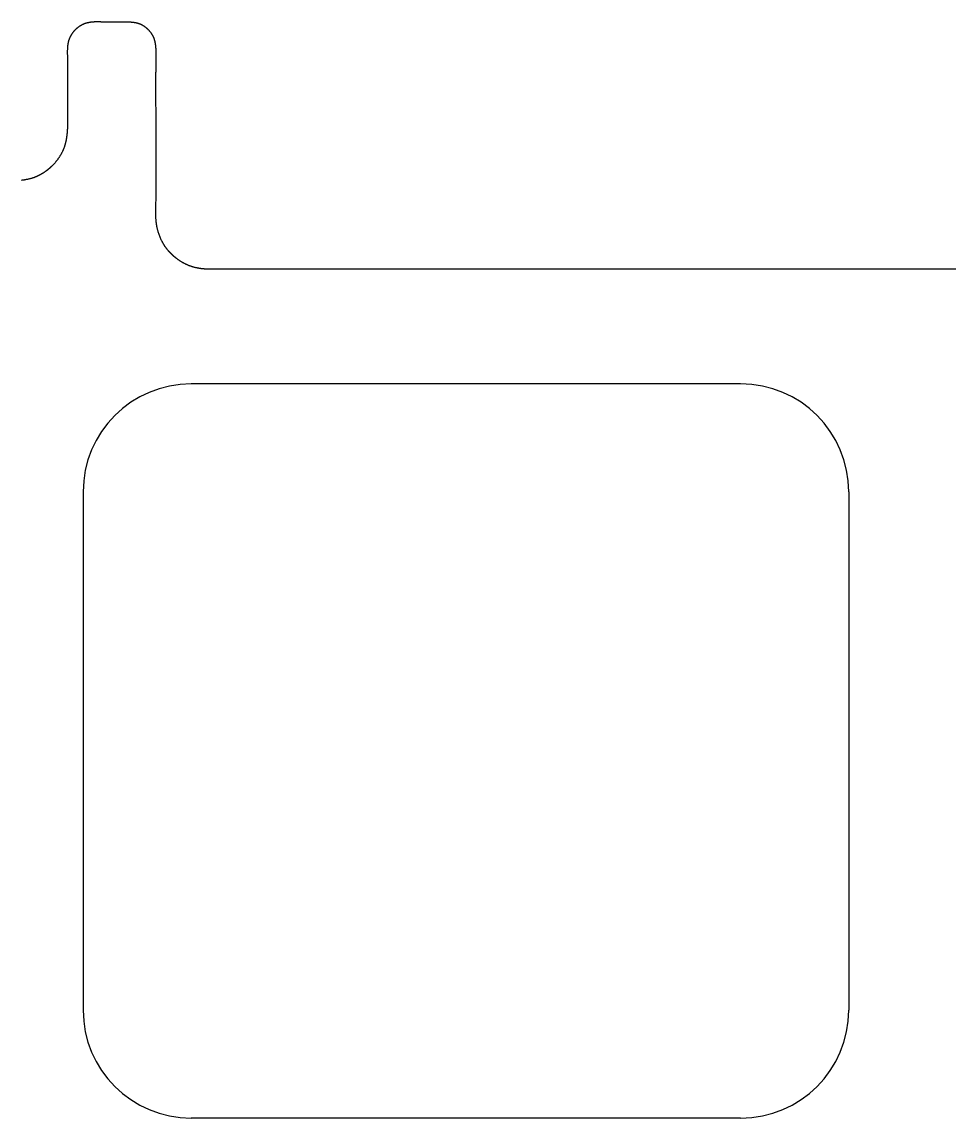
# Model space of a CAD drawing. Header units: millimetres. Extents: x -9 to 276, y -90 to 14.
# Drawn here: x 10.53 to 28.33, y -7.05 to 14 of the extents above; entities that cross this region are included whole.
import ezdxf

# ---------------------------------------------------------------- set-up
doc = ezdxf.new("R2010")
doc.units = ezdxf.units.MM
doc.layers.add('BLACK', color=7, linetype='CONTINUOUS')

msp = doc.modelspace()

# ---------------------------------------------------------------- linework, layer by layer
at = {"layer": 'BLACK', "linetype": 'Continuous'}
for p, q in [((11.607962, 13.896806), (11.602749, 13.892907)), ((11.613214, 13.900634), (11.607962, 13.896806)), ((11.618503, 13.904391), (11.613214, 13.900634)), ((11.623828, 13.908075), (11.618503, 13.904391)), ((11.629187, 13.911685), (11.623828, 13.908075)), ((11.634577, 13.915221), (11.629187, 13.911685)), ((11.639997, 13.91868), (11.634577, 13.915221)), ((11.645445, 13.922063), (11.639997, 13.91868)), ((11.65092, 13.925369), (11.645445, 13.922063)), ((11.656418, 13.928596), (11.65092, 13.925369)), ((11.661939, 13.931744), (11.656418, 13.928596)), ((11.667481, 13.934811), (11.661939, 13.931744)), ((11.673042, 13.937799), (11.667481, 13.934811)), ((11.67862, 13.940705), (11.673042, 13.937799)), ((11.684214, 13.943529), (11.67862, 13.940705)), ((11.689821, 13.946271), (11.684214, 13.943529)), ((11.695441, 13.948931), (11.689821, 13.946271)), ((11.701071, 13.951507), (11.695441, 13.948931)), ((11.706709, 13.954), (11.701071, 13.951507)), ((11.712356, 13.956409), (11.706709, 13.954)), ((11.718008, 13.958734), (11.712356, 13.956409)), ((11.723664, 13.960975), (11.718008, 13.958734)), ((11.729323, 13.963131), (11.723664, 13.960975)), ((11.734983, 13.965203), (11.729323, 13.963131)), ((11.740109, 13.967006), (11.734983, 13.965203)), ((11.745251, 13.968747), (11.740109, 13.967006)), ((11.750408, 13.970426), (11.745251, 13.968747)), ((11.75558, 13.972045), (11.750408, 13.970426)), ((11.760767, 13.973603), (11.75558, 13.972045)), ((11.765968, 13.975104), (11.760767, 13.973603)), ((11.771183, 13.976546), (11.765968, 13.975104)), ((11.776412, 13.977932), (11.771183, 13.976546)), ((11.781655, 13.979262), (11.776412, 13.977932)), ((11.786912, 13.980538), (11.781655, 13.979262)), ((11.792182, 13.98176), (11.786912, 13.980538)), ((11.797464, 13.982929), (11.792182, 13.98176)), ((11.802759, 13.984047), (11.797464, 13.982929)), ((11.808067, 13.985114), (11.802759, 13.984047)), ((11.813387, 13.986131), (11.808067, 13.985114)), ((11.818718, 13.987099), (11.813387, 13.986131)), ((11.824061, 13.98802), (11.818718, 13.987099)), ((11.829416, 13.988894), (11.824061, 13.98802)), ((11.834782, 13.989723), (11.829416, 13.988894)), ((11.840159, 13.990506), (11.834782, 13.989723)), ((11.845546, 13.991246), (11.840159, 13.990506)), ((11.850944, 13.991944), (11.845546, 13.991246)), ((11.856351, 13.992599), (11.850944, 13.991944)), ((11.861769, 13.993214), (11.856351, 13.992599)), ((11.867196, 13.993789), (11.861769, 13.993214)), ((11.872632, 13.994325), (11.867196, 13.993789)), ((11.878078, 13.994823), (11.872632, 13.994325)), ((11.883532, 13.995285), (11.878078, 13.994823)), ((11.888995, 13.995711), (11.883532, 13.995285)), ((11.894467, 13.996102), (11.888995, 13.995711)), ((11.899946, 13.99646), (11.894467, 13.996102)), ((11.905433, 13.996784), (11.899946, 13.99646)), ((11.910928, 13.997077), (11.905433, 13.996784)), ((11.916429, 13.997339), (11.910928, 13.997077)), ((11.921938, 13.997571), (11.916429, 13.997339)), ((11.927454, 13.997775), (11.921938, 13.997571)), ((11.932976, 13.99795), (11.927454, 13.997775)), ((11.938505, 13.998099), (11.932976, 13.99795)), ((11.944039, 13.998222), (11.938505, 13.998099)), ((11.949579, 13.99832), (11.944039, 13.998222)), ((11.955125, 13.998394), (11.949579, 13.99832)), ((11.960676, 13.998446), (11.955125, 13.998394)), ((11.966232, 13.998475), (11.960676, 13.998446)), ((11.971792, 13.998484), (11.966232, 13.998475)), ((11.982927, 13.998443), (11.971792, 13.998484)), ((11.994077, 13.99833), (11.982927, 13.998443)), ((12.00524, 13.998154), (11.994077, 13.99833)), ((12.016416, 13.997922), (12.00524, 13.998154)), ((12.027601, 13.997643), (12.016416, 13.997922)), ((12.038793, 13.997324), (12.027601, 13.997643)), ((12.049991, 13.996973), (12.038793, 13.997324)), ((12.061193, 13.996599), (12.049991, 13.996973)), ((12.083598, 13.99581), (12.061193, 13.996599)), ((12.098274, 13.99529), (12.083598, 13.99581)), ((12.118467, 13.994606), (12.098274, 13.99529)), ((12.135052, 13.994103), (12.118467, 13.994606)), ((12.149653, 13.993725), (12.135052, 13.994103)), ((12.162088, 13.993463), (12.149653, 13.993725)), ((12.174505, 13.993257), (12.162088, 13.993463)), ((12.186905, 13.993101), (12.174505, 13.993257)), ((12.19929, 13.992994), (12.186905, 13.993101)), ((12.211659, 13.99293), (12.19929, 13.992994)), ((12.224014, 13.992907), (12.211659, 13.99293)), ((12.236355, 13.99292), (12.224014, 13.992907)), ((12.248684, 13.992966), (12.236355, 13.99292)), ((12.261001, 13.993041), (12.248684, 13.992966)), ((12.273306, 13.993143), (12.261001, 13.993041)), ((12.297888, 13.993407), (12.273306, 13.993143)), ((12.322435, 13.99373), (12.297888, 13.993407)), ((12.346955, 13.994081), (12.322435, 13.99373)), ((12.370046, 13.994413), (12.346955, 13.994081)), ((12.397991, 13.99478), (12.370046, 13.994413)), ((12.421159, 13.995024), (12.397991, 13.99478)), ((12.441668, 13.995175), (12.421159, 13.995024)), ((12.460413, 13.995243), (12.441668, 13.995175)), ((12.477875, 13.995235), (12.460413, 13.995243)), ((12.494345, 13.995155), (12.477875, 13.995235)), ((12.510018, 13.995004), (12.494345, 13.995155)), ((12.525033, 13.994784), (12.510018, 13.995004)), ((12.539492, 13.994497), (12.525033, 13.994784)), ((12.553472, 13.994144), (12.539492, 13.994497)), ((12.567034, 13.993725), (12.553472, 13.994144)), ((12.570711, 13.993598), (12.567034, 13.993725)), ((12.582543, 13.993143), (12.570711, 13.993598)), ((12.593482, 13.992652), (12.582543, 13.993143)), ((12.603738, 13.992119), (12.593482, 13.992652)), ((12.613445, 13.991541), (12.603738, 13.992119)), ((12.622696, 13.990915), (12.613445, 13.991541)), ((12.631559, 13.990241), (12.622696, 13.990915)), ((12.640086, 13.989516), (12.631559, 13.990241)), ((12.648316, 13.98874), (12.640086, 13.989516)), ((12.65628, 13.987913), (12.648316, 13.98874)), ((12.664006, 13.987033), (12.65628, 13.987913)), ((12.671514, 13.986101), (12.664006, 13.987033)), ((12.678822, 13.985116), (12.671514, 13.986101)), ((12.685946, 13.984078), (12.678822, 13.985116)), ((12.692899, 13.982986), (12.685946, 13.984078)), ((12.699692, 13.981842), (12.692899, 13.982986)), ((12.706337, 13.980643), (12.699692, 13.981842)), ((12.71284, 13.979391), (12.706337, 13.980643)), ((12.719212, 13.978085), (12.71284, 13.979391)), ((12.725458, 13.976725), (12.719212, 13.978085)), ((12.731585, 13.975311), (12.725458, 13.976725)), ((12.737599, 13.973843), (12.731585, 13.975311)), ((12.743506, 13.97232), (12.737599, 13.973843)), ((12.74931, 13.970743), (12.743506, 13.97232)), ((12.755015, 13.969112), (12.74931, 13.970743)), ((12.760626, 13.967426), (12.755015, 13.969112)), ((12.766147, 13.965685), (12.760626, 13.967426)), ((12.771581, 13.963889), (12.766147, 13.965685)), ((12.774785, 13.962791), (12.771581, 13.963889)), ((12.777504, 13.961835), (12.774785, 13.962791)), ((12.780216, 13.960861), (12.777504, 13.961835)), ((12.782934, 13.959863), (12.780216, 13.960861)), ((12.785645, 13.958847), (12.782934, 13.959863)), ((12.78836, 13.957807), (12.785645, 13.958847)), ((12.79107, 13.956748), (12.78836, 13.957807)), ((12.793783, 13.955666), (12.79107, 13.956748)), ((12.796491, 13.954564), (12.793783, 13.955666)), ((12.799202, 13.95344), (12.796491, 13.954564)), ((12.801906, 13.952296), (12.799202, 13.95344)), ((12.804615, 13.951129), (12.801906, 13.952296)), ((12.807316, 13.949943), (12.804615, 13.951129)), ((12.810021, 13.948733), (12.807316, 13.949943)), ((12.812719, 13.947505), (12.810021, 13.948733)), ((12.81542, 13.946253), (12.812719, 13.947505)), ((12.818114, 13.944983), (12.81542, 13.946253)), ((12.820811, 13.943688), (12.818114, 13.944983)), ((12.8235, 13.942375), (12.820811, 13.943688)), ((12.826192, 13.941039), (12.8235, 13.942375)), ((12.828876, 13.939683), (12.826192, 13.941039)), ((12.831563, 13.938304), (12.828876, 13.939683)), ((12.834241, 13.936907), (12.831563, 13.938304)), ((12.836922, 13.935485), (12.834241, 13.936907)), ((12.839594, 13.934046), (12.836922, 13.935485)), ((12.842268, 13.932583), (12.839594, 13.934046)), ((12.844934, 13.931101), (12.842268, 13.932583)), ((12.847601, 13.929595), (12.844934, 13.931101)), ((12.850259, 13.928072), (12.847601, 13.929595)), ((12.852918, 13.926525), (12.850259, 13.928072)), ((12.855569, 13.924959), (12.852918, 13.926525)), ((12.858219, 13.92337), (12.855569, 13.924959)), ((12.860861, 13.921764), (12.858219, 13.92337)), ((12.863503, 13.920133), (12.860861, 13.921764)), ((12.866135, 13.918485), (12.863503, 13.920133)), ((12.868767, 13.916813), (12.866135, 13.918485)), ((12.871389, 13.915123), (12.868767, 13.916813)), ((12.874011, 13.91341), (12.871389, 13.915123)), ((12.876623, 13.91168), (12.874011, 13.91341)), ((12.879233, 13.909926), (12.876623, 13.91168)), ((12.881834, 13.908155), (12.879233, 13.909926)), ((12.884432, 13.906361), (12.881834, 13.908155)), ((12.887021, 13.904549), (12.884432, 13.906361)), ((12.889607, 13.902715), (12.887021, 13.904549)), ((12.892182, 13.900863), (12.889607, 13.902715)), ((12.894755, 13.898988), (12.892182, 13.900863)), ((12.897317, 13.897097), (12.894755, 13.898988)), ((12.899876, 13.895183), (12.897317, 13.897097)), ((12.902423, 13.893253), (12.899876, 13.895183)), ((11.439347, 13.684688), (11.43715, 13.679227)), ((11.439778, 13.685734), (11.439347, 13.684688)), ((11.440917, 13.688466), (11.439778, 13.685734)), ((11.442075, 13.69119), (11.440917, 13.688466)), ((11.443257, 13.693919), (11.442075, 13.69119)), ((11.444458, 13.696641), (11.443257, 13.693919)), ((11.445682, 13.699366), (11.444458, 13.696641)), ((11.446925, 13.702084), (11.445682, 13.699366)), ((11.448192, 13.704805), (11.446925, 13.702084)), ((11.449477, 13.707519), (11.448192, 13.704805)), ((11.450786, 13.710236), (11.449477, 13.707519)), ((11.452114, 13.712945), (11.450786, 13.710236)), ((11.453465, 13.715656), (11.452114, 13.712945)), ((11.454834, 13.71836), (11.453465, 13.715656)), ((11.456227, 13.721066), (11.454834, 13.71836)), ((11.457639, 13.723763), (11.456227, 13.721066)), ((11.459074, 13.726462), (11.457639, 13.723763)), ((11.460527, 13.729153), (11.459074, 13.726462)), ((11.462004, 13.731844), (11.460527, 13.729153)), ((11.463499, 13.734527), (11.462004, 13.731844)), ((11.465017, 13.73721), (11.463499, 13.734527)), ((11.466553, 13.739885), (11.465017, 13.73721)), ((11.468112, 13.74256), (11.466553, 13.739885)), ((11.46969, 13.745225), (11.468112, 13.74256)), ((11.47129, 13.74789), (11.46969, 13.745225)), ((11.472908, 13.750546), (11.47129, 13.74789)), ((11.474549, 13.7532), (11.472908, 13.750546)), ((11.476208, 13.755846), (11.474549, 13.7532)), ((11.477889, 13.758489), (11.476208, 13.755846)), ((11.479588, 13.761123), (11.477889, 13.758489)), ((11.481309, 13.763754), (11.479588, 13.761123)), ((11.483048, 13.766376), (11.481309, 13.763754)), ((11.484809, 13.768994), (11.483048, 13.766376)), ((11.486588, 13.771603), (11.484809, 13.768994)), ((11.488388, 13.774207), (11.486588, 13.771603)), ((11.490205, 13.776802), (11.488388, 13.774207)), ((11.492044, 13.779393), (11.490205, 13.776802)), ((11.493901, 13.781972), (11.492044, 13.779393)), ((11.495778, 13.784548), (11.493901, 13.781972)), ((11.497673, 13.787112), (11.495778, 13.784548)), ((11.499588, 13.789671), (11.497673, 13.787112)), ((11.50152, 13.792219), (11.499588, 13.789671)), ((11.503473, 13.794761), (11.50152, 13.792219)), ((11.505443, 13.797292), (11.503473, 13.794761)), ((11.507433, 13.799816), (11.505443, 13.797292)), ((11.509439, 13.802328), (11.507433, 13.799816)), ((11.511465, 13.804834), (11.509439, 13.802328)), ((11.513507, 13.807328), (11.511465, 13.804834)), ((11.515569, 13.809813), (11.513507, 13.807328)), ((11.517647, 13.812287), (11.515569, 13.809813)), ((11.519744, 13.814753), (11.517647, 13.812287)), ((11.521857, 13.817206), (11.519744, 13.814753)), ((11.523989, 13.81965), (11.521857, 13.817206)), ((11.526136, 13.822081), (11.523989, 13.81965)), ((11.528302, 13.824503), (11.526136, 13.822081)), ((11.530483, 13.826912), (11.528302, 13.824503)), ((11.532681, 13.829311), (11.530483, 13.826912)), ((11.534895, 13.831697), (11.532681, 13.829311)), ((11.537126, 13.834072), (11.534895, 13.831697)), ((11.539373, 13.836434), (11.537126, 13.834072)), ((11.541635, 13.838784), (11.539373, 13.836434)), ((11.543913, 13.841121), (11.541635, 13.838784)), ((11.546207, 13.843446), (11.543913, 13.841121)), ((11.548516, 13.845757), (11.546207, 13.843446)), ((11.55084, 13.848055), (11.548516, 13.845757)), ((11.553178, 13.850339), (11.55084, 13.848055)), ((11.555532, 13.85261), (11.553178, 13.850339)), ((11.557899, 13.854867), (11.555532, 13.85261)), ((11.560282, 13.857111), (11.557899, 13.854867)), ((11.562678, 13.859339), (11.560282, 13.857111)), ((11.565088, 13.861554), (11.562678, 13.859339)), ((11.567511, 13.863753), (11.565088, 13.861554)), ((11.569948, 13.865938), (11.567511, 13.863753)), ((11.572398, 13.868108), (11.569948, 13.865938)), ((11.577337, 13.872402), (11.572398, 13.868108)), ((11.582327, 13.876633), (11.577337, 13.872402)), ((11.587364, 13.880801), (11.582327, 13.876633)), ((11.592448, 13.884903), (11.587364, 13.880801)), ((11.597577, 13.888939), (11.592448, 13.884903)), ((11.602749, 13.892907), (11.597577, 13.888939)), ((12.904967, 13.891299), (12.902423, 13.893253)), ((12.907499, 13.88933), (12.904967, 13.891299)), ((12.910028, 13.887338), (12.907499, 13.88933)), ((12.912544, 13.88533), (12.910028, 13.887338)), ((12.915056, 13.8833), (12.912544, 13.88533)), ((12.917556, 13.881254), (12.915056, 13.8833)), ((12.92005, 13.879186), (12.917556, 13.881254)), ((12.922532, 13.877103), (12.92005, 13.879186)), ((12.925009, 13.874998), (12.922532, 13.877103)), ((12.927472, 13.872877), (12.925009, 13.874998)), ((12.92993, 13.870735), (12.927472, 13.872877)), ((12.932374, 13.868578), (12.92993, 13.870735)), ((12.934812, 13.866401), (12.932374, 13.868578)), ((12.937237, 13.864208), (12.934812, 13.866401)), ((12.939654, 13.861995), (12.937237, 13.864208)), ((12.942057, 13.859767), (12.939654, 13.861995)), ((12.944453, 13.857519), (12.942057, 13.859767)), ((12.946835, 13.855256), (12.944453, 13.857519)), ((12.95026, 13.851954), (12.946835, 13.855256)), ((12.954924, 13.847361), (12.95026, 13.851954)), ((12.959521, 13.842722), (12.954924, 13.847361)), ((12.964049, 13.83804), (12.959521, 13.842722)), ((12.968507, 13.833316), (12.964049, 13.83804)), ((12.972893, 13.828552), (12.968507, 13.833316)), ((12.977207, 13.823749), (12.972893, 13.828552)), ((12.981446, 13.81891), (12.977207, 13.823749)), ((12.985611, 13.814035), (12.981446, 13.81891)), ((12.989699, 13.809126), (12.985611, 13.814035)), ((12.993711, 13.804186), (12.989699, 13.809126)), ((12.997644, 13.799215), (12.993711, 13.804186)), ((13.001499, 13.794216), (12.997644, 13.799215)), ((13.005275, 13.789189), (13.001499, 13.794216)), ((13.00897, 13.784137), (13.005275, 13.789189)), ((13.012585, 13.77906), (13.00897, 13.784137)), ((13.016118, 13.773961), (13.012585, 13.77906)), ((13.019569, 13.76884), (13.016118, 13.773961)), ((13.022938, 13.763698), (13.019569, 13.76884)), ((13.026225, 13.758539), (13.022938, 13.763698)), ((13.029428, 13.753361), (13.026225, 13.758539)), ((13.032548, 13.748168), (13.029428, 13.753361)), ((13.035584, 13.74296), (13.032548, 13.748168)), ((13.038536, 13.737737), (13.035584, 13.74296)), ((13.041403, 13.732503), (13.038536, 13.737737)), ((13.044187, 13.727256), (13.041403, 13.732503)), ((13.046886, 13.721999), (13.044187, 13.727256)), ((13.049501, 13.716733), (13.046886, 13.721999)), ((13.052031, 13.711458), (13.049501, 13.716733)), ((13.054477, 13.706176), (13.052031, 13.711458)), ((13.056838, 13.700887), (13.054477, 13.706176)), ((13.059115, 13.695592), (13.056838, 13.700887)), ((13.061308, 13.690292), (13.059115, 13.695592)), ((13.063416, 13.684988), (13.061308, 13.690292)), ((13.063697, 13.684264), (13.063416, 13.684988)), ((13.064731, 13.681567), (13.063697, 13.684264)), ((11.39928, 13.479331), (11.398893, 13.470065)), ((11.399732, 13.488328), (11.39928, 13.479331)), ((11.40025, 13.49708), (11.399732, 13.488328)), ((11.400831, 13.505605), (11.40025, 13.49708)), ((11.401475, 13.513922), (11.400831, 13.505605)), ((11.402182, 13.522045), (11.401475, 13.513922)), ((11.402951, 13.529987), (11.402182, 13.522045)), ((11.403782, 13.53776), (11.402951, 13.529987)), ((11.404674, 13.545374), (11.403782, 13.53776)), ((11.405627, 13.552837), (11.404674, 13.545374)), ((11.40664, 13.560158), (11.405627, 13.552837)), ((11.407714, 13.567344), (11.40664, 13.560158)), ((11.408847, 13.574402), (11.407714, 13.567344)), ((11.41004, 13.581338), (11.408847, 13.574402)), ((11.411293, 13.588157), (11.41004, 13.581338)), ((11.412605, 13.594865), (11.411293, 13.588157)), ((11.413975, 13.601466), (11.412605, 13.594865)), ((11.415405, 13.607965), (11.413975, 13.601466)), ((11.416894, 13.614366), (11.415405, 13.607965)), ((11.418441, 13.620672), (11.416894, 13.614366)), ((11.420047, 13.626888), (11.418441, 13.620672)), ((11.421712, 13.633016), (11.420047, 13.626888)), ((11.423436, 13.639059), (11.421712, 13.633016)), ((11.425218, 13.645021), (11.423436, 13.639059)), ((11.427059, 13.650905), (11.425218, 13.645021)), ((11.428959, 13.656712), (11.427059, 13.650905)), ((11.430918, 13.662445), (11.428959, 13.656712)), ((11.432936, 13.668108), (11.430918, 13.662445)), ((11.435014, 13.673701), (11.432936, 13.668108)), ((11.43715, 13.679227), (11.435014, 13.673701)), ((13.065745, 13.678863), (13.064731, 13.681567)), ((13.066752, 13.676121), (13.065745, 13.678863)), ((13.06774, 13.673372), (13.066752, 13.676121)), ((13.068721, 13.670583), (13.06774, 13.673372)), ((13.069682, 13.667788), (13.068721, 13.670583)), ((13.070636, 13.664951), (13.069682, 13.667788)), ((13.071571, 13.662108), (13.070636, 13.664951)), ((13.072499, 13.65922), (13.071571, 13.662108)), ((13.073408, 13.656326), (13.072499, 13.65922)), ((13.07431, 13.653386), (13.073408, 13.656326)), ((13.075193, 13.650439), (13.07431, 13.653386)), ((13.076069, 13.647444), (13.075193, 13.650439)), ((13.076926, 13.644442), (13.076069, 13.647444)), ((13.077776, 13.641388), (13.076926, 13.644442)), ((13.078607, 13.638329), (13.077776, 13.641388)), ((13.079432, 13.635214), (13.078607, 13.638329)), ((13.080237, 13.632093), (13.079432, 13.635214)), ((13.081036, 13.628914), (13.080237, 13.632093)), ((13.081816, 13.625729), (13.081036, 13.628914)), ((13.082589, 13.622482), (13.081816, 13.625729)), ((13.083343, 13.619229), (13.082589, 13.622482)), ((13.084092, 13.615911), (13.083343, 13.619229)), ((13.08482, 13.612586), (13.084092, 13.615911)), ((13.085543, 13.60919), (13.08482, 13.612586)), ((13.086247, 13.605789), (13.085543, 13.60919)), ((13.086945, 13.602311), (13.086247, 13.605789)), ((13.087624, 13.598828), (13.086945, 13.602311)), ((13.088297, 13.595262), (13.087624, 13.598828)), ((13.088951, 13.591691), (13.088297, 13.595262)), ((13.0896, 13.58803), (13.088951, 13.591691)), ((13.09023, 13.584365), (13.0896, 13.58803)), ((13.090855, 13.580601), (13.09023, 13.584365)), ((13.09146, 13.576832), (13.090855, 13.580601)), ((13.092061, 13.572957), (13.09146, 13.576832)), ((13.092642, 13.569075), (13.092061, 13.572957)), ((13.09322, 13.565076), (13.092642, 13.569075)), ((13.093777, 13.561071), (13.09322, 13.565076)), ((13.094332, 13.556933), (13.093777, 13.561071)), ((13.094867, 13.552791), (13.094332, 13.556933)), ((13.0954, 13.548498), (13.094867, 13.552791)), ((13.095913, 13.544201), (13.0954, 13.548498)), ((13.096425, 13.539731), (13.095913, 13.544201)), ((13.096917, 13.535257), (13.096425, 13.539731)), ((13.097409, 13.530581), (13.096917, 13.535257)), ((13.09788, 13.525902), (13.097409, 13.530581)), ((13.098355, 13.520981), (13.09788, 13.525902)), ((13.098808, 13.516057), (13.098355, 13.520981)), ((13.099267, 13.510835), (13.098808, 13.516057)), ((13.099705, 13.505611), (13.099267, 13.510835)), ((13.100153, 13.500004), (13.099705, 13.505611)), ((13.100579, 13.494394), (13.100153, 13.500004)), ((13.101022, 13.488257), (13.100579, 13.494394)), ((13.101444, 13.482118), (13.101022, 13.488257)), ((13.102147, 13.471154), (13.101444, 13.482118)), ((11.398023, 13.429642), (11.397983, 13.418449)), ((11.397983, 13.418449), (11.398019, 13.406668)), ((11.398019, 13.406668), (11.398135, 13.394167)), ((11.398136, 13.440338), (11.398023, 13.429642)), ((11.398135, 13.394167), (11.398336, 13.380754)), ((11.398319, 13.450606), (11.398136, 13.440338)), ((11.398572, 13.460501), (11.398319, 13.450606)), ((11.398336, 13.380754), (11.398633, 13.366122)), ((11.398893, 13.470065), (11.398572, 13.460501)), ((11.398633, 13.366122), (11.39904, 13.349713)), ((11.39904, 13.349713), (11.399593, 13.330297)), ((11.399593, 13.330297), (11.400265, 13.308447)), ((11.400265, 13.308447), (11.400875, 13.288674)), ((11.400875, 13.288674), (11.401443, 13.268935)), ((11.401443, 13.268935), (11.401938, 13.249243)), ((13.102788, 13.460191), (13.102147, 13.471154)), ((13.103368, 13.449228), (13.102788, 13.460191)), ((13.103891, 13.438265), (13.103368, 13.449228)), ((13.104358, 13.427303), (13.103891, 13.438265)), ((13.104771, 13.416341), (13.104358, 13.427303)), ((13.105132, 13.405379), (13.104771, 13.416341)), ((13.105443, 13.394417), (13.105132, 13.405379)), ((13.105706, 13.383456), (13.105443, 13.394417)), ((13.105924, 13.372495), (13.105706, 13.383456)), ((13.105849, 13.251935), (13.106006, 13.262894)), ((13.106097, 13.361534), (13.105924, 13.372495)), ((13.106006, 13.262894), (13.106139, 13.273854)), ((13.106228, 13.350573), (13.106097, 13.361534)), ((13.106139, 13.273854), (13.106245, 13.284813)), ((13.106319, 13.339613), (13.106228, 13.350573)), ((13.106245, 13.284813), (13.106324, 13.295773)), ((13.106372, 13.328652), (13.106319, 13.339613)), ((13.106324, 13.295773), (13.106373, 13.306732)), ((13.106389, 13.317692), (13.106372, 13.328652)), ((13.106373, 13.306732), (13.106389, 13.317692)), ((11.401938, 13.249243), (11.402365, 13.229065)), ((11.402365, 13.229065), (11.402726, 13.208333)), ((11.402726, 13.208333), (11.40302, 13.186966)), ((11.40302, 13.186966), (11.403245, 13.164861)), ((11.403245, 13.164861), (11.403401, 13.141886)), ((11.403433, 13.06558), (11.403286, 13.036403)), ((11.403401, 13.141886), (11.403486, 13.117862)), ((11.403497, 13.092546), (11.403433, 13.06558)), ((11.403486, 13.117862), (11.403497, 13.092546)), ((13.101018, 13.045923), (13.101444, 13.06523)), ((13.101444, 13.06523), (13.102128, 13.093448)), ((13.102128, 13.093448), (13.103115, 13.13139)), ((13.103115, 13.13139), (13.10369, 13.153307)), ((13.10369, 13.153307), (13.104249, 13.175224)), ((13.104249, 13.175224), (13.104776, 13.197141)), ((13.104776, 13.197141), (13.105255, 13.219058)), ((13.105255, 13.219058), (13.105671, 13.240976)), ((13.105671, 13.240976), (13.105849, 13.251935)), ((11.401774, 12.880194), (11.401443, 12.847724)), ((11.401443, 12.847724), (11.401443, 12.426512)), ((11.402126, 12.91264), (11.401774, 12.880194)), ((11.402699, 12.966432), (11.402126, 12.91264)), ((11.403048, 13.004036), (11.402699, 12.966432)), ((11.403286, 13.036403), (11.403048, 13.004036)), ((13.098466, 12.833542), (13.098557, 12.85285)), ((13.098557, 12.85285), (13.098673, 12.872158)), ((13.098673, 12.872158), (13.098815, 12.891466)), ((13.098815, 12.891466), (13.098984, 12.910774)), ((13.098984, 12.910774), (13.099181, 12.930081)), ((13.099181, 12.930081), (13.099407, 12.949388)), ((13.099407, 12.949388), (13.099664, 12.968696)), ((13.099664, 12.968696), (13.099952, 12.988003)), ((13.099952, 12.988003), (13.100273, 13.00731)), ((13.100273, 13.00731), (13.100628, 13.026617)), ((13.100628, 13.026617), (13.101018, 13.045923)), ((13.098321, 12.756309), (13.098326, 12.775618)), ((13.098366, 12.717692), (13.098321, 12.756309)), ((13.098326, 12.775618), (13.098351, 12.794926)), ((13.098351, 12.794926), (13.098397, 12.814234)), ((13.098477, 12.679074), (13.098366, 12.717692)), ((13.098397, 12.814234), (13.098466, 12.833542)), ((13.098644, 12.640456), (13.098477, 12.679074)), ((13.098857, 12.601837), (13.098644, 12.640456)), ((11.401443, 12.426512), (11.401881, 12.389461)), ((13.099108, 12.563218), (13.098857, 12.601837)), ((13.099387, 12.524598), (13.099108, 12.563218)), ((13.099992, 12.447357), (13.099387, 12.524598)), ((13.100375, 12.399036), (13.099992, 12.447357)), ((11.401881, 12.389461), (11.402362, 12.352241)), ((11.402362, 12.352241), (11.402919, 12.30891)), ((11.402919, 12.30891), (11.403177, 12.287248)), ((11.403177, 12.287248), (11.403411, 12.265586)), ((11.403411, 12.265586), (11.403614, 12.243924)), ((11.403614, 12.243924), (11.403776, 12.22226)), ((11.403776, 12.22226), (11.40389, 12.200594)), ((13.100863, 12.333326), (13.100375, 12.399036)), ((13.101207, 12.279211), (13.100863, 12.333326)), ((13.101445, 12.231454), (13.101207, 12.279211)), ((13.10161, 12.182686), (13.101445, 12.231454)), ((11.401443, 12.0053), (11.40114, 11.996681)), ((11.401797, 12.016171), (11.401443, 12.0053)), ((11.40212, 12.027039), (11.401797, 12.016171)), ((11.402413, 12.037903), (11.40212, 12.027039)), ((11.402677, 12.048765), (11.402413, 12.037903)), ((11.402913, 12.059624), (11.402677, 12.048765)), ((11.403122, 12.07048), (11.402913, 12.059624)), ((11.403305, 12.081334), (11.403122, 12.07048)), ((11.403463, 12.092185), (11.403305, 12.081334)), ((11.403597, 12.103034), (11.403463, 12.092185)), ((11.403708, 12.113881), (11.403597, 12.103034)), ((11.403798, 12.124725), (11.403708, 12.113881)), ((11.403866, 12.135568), (11.403798, 12.124725)), ((11.403943, 12.157249), (11.403866, 12.135568)), ((11.40389, 12.200594), (11.403949, 12.178924)), ((11.403949, 12.178924), (11.403943, 12.157249)), ((13.101702, 12.133918), (13.10161, 12.182686)), ((13.101645, 11.987613), (13.101709, 12.036381)), ((13.101732, 12.085149), (13.101702, 12.133918)), ((13.101709, 12.036381), (13.101732, 12.085149)), ((11.384498, 11.791016), (11.383751, 11.785797)), ((11.385226, 11.79624), (11.384498, 11.791016)), ((11.385946, 11.801556), (11.385226, 11.79624)), ((11.386646, 11.806877), (11.385946, 11.801556)), ((11.387339, 11.812297), (11.386646, 11.806877)), ((11.388011, 11.817721), (11.387339, 11.812297)), ((11.388676, 11.823251), (11.388011, 11.817721)), ((11.389321, 11.828785), (11.388676, 11.823251)), ((11.389958, 11.834432), (11.389321, 11.828785)), ((11.390575, 11.840084), (11.389958, 11.834432)), ((11.391185, 11.845858), (11.390575, 11.840084)), ((11.391775, 11.851635), (11.391185, 11.845858)), ((11.392357, 11.857545), (11.391775, 11.851635)), ((11.392919, 11.863458), (11.392357, 11.857545)), ((11.393474, 11.869516), (11.392919, 11.863458)), ((11.394009, 11.875577), (11.393474, 11.869516)), ((11.394537, 11.881795), (11.394009, 11.875577)), ((11.395045, 11.888017), (11.394537, 11.881795)), ((11.395546, 11.894413), (11.395045, 11.888017)), ((11.396026, 11.900812), (11.395546, 11.894413)), ((11.3965, 11.907404), (11.396026, 11.900812)), ((11.396954, 11.914), (11.3965, 11.907404)), ((11.397401, 11.920813), (11.396954, 11.914)), ((11.397828, 11.927628), (11.397401, 11.920813)), ((11.39825, 11.934692), (11.397828, 11.927628)), ((11.39865, 11.941758), (11.39825, 11.934692)), ((11.399046, 11.94911), (11.39865, 11.941758)), ((11.399421, 11.956465), (11.399046, 11.94911)), ((11.399792, 11.964158), (11.399421, 11.956465)), ((11.400142, 11.971852), (11.399792, 11.964158)), ((11.400489, 11.979957), (11.400142, 11.971852)), ((11.400815, 11.988061), (11.400489, 11.979957)), ((11.40114, 11.996681), (11.400815, 11.988061)), ((13.101019, 11.723135), (13.101224, 11.809895)), ((13.101224, 11.809895), (13.101306, 11.841313)), ((13.101306, 11.841313), (13.101549, 11.938845)), ((13.101549, 11.938845), (13.101645, 11.987613)), ((11.334664, 11.583985), (11.33183, 11.576333)), ((11.337414, 11.591639), (11.334664, 11.583985)), ((11.339962, 11.59895), (11.337414, 11.591639)), ((11.341292, 11.602856), (11.339962, 11.59895)), ((11.342603, 11.606767), (11.341292, 11.602856)), ((11.343905, 11.610717), (11.342603, 11.606767)), ((11.345188, 11.614673), (11.343905, 11.610717)), ((11.346463, 11.618667), (11.345188, 11.614673)), ((11.347718, 11.622668), (11.346463, 11.618667)), ((11.348964, 11.626708), (11.347718, 11.622668)), ((11.350191, 11.630755), (11.348964, 11.626708)), ((11.35141, 11.634843), (11.350191, 11.630755)), ((11.352609, 11.638937), (11.35141, 11.634843)), ((11.3538, 11.643075), (11.352609, 11.638937)), ((11.354971, 11.647218), (11.3538, 11.643075)), ((11.356135, 11.651405), (11.354971, 11.647218)), ((11.357278, 11.655599), (11.356135, 11.651405)), ((11.358413, 11.659839), (11.357278, 11.655599)), ((11.359529, 11.664084), (11.358413, 11.659839)), ((11.360637, 11.668378), (11.359529, 11.664084)), ((11.361725, 11.672677), (11.360637, 11.668378)), ((11.362805, 11.677026), (11.361725, 11.672677)), ((11.363865, 11.681381), (11.362805, 11.677026)), ((11.364917, 11.685788), (11.363865, 11.681381)), ((11.36595, 11.6902), (11.364917, 11.685788)), ((11.366974, 11.694666), (11.36595, 11.6902)), ((11.367979, 11.699138), (11.366974, 11.694666)), ((11.368976, 11.703666), (11.367979, 11.699138)), ((11.369953, 11.708199), (11.368976, 11.703666)), ((11.370922, 11.712792), (11.369953, 11.708199)), ((11.371872, 11.717389), (11.370922, 11.712792)), ((11.372813, 11.722048), (11.371872, 11.717389)), ((11.373735, 11.726712), (11.372813, 11.722048)), ((11.374649, 11.731441), (11.373735, 11.726712)), ((11.375543, 11.736174), (11.374649, 11.731441)), ((11.376429, 11.740975), (11.375543, 11.736174)), ((11.377295, 11.745781), (11.376429, 11.740975)), ((11.378154, 11.750658), (11.377295, 11.745781)), ((11.378992, 11.75554), (11.378154, 11.750658)), ((11.379823, 11.760496), (11.378992, 11.75554)), ((11.380634, 11.765456), (11.379823, 11.760496)), ((11.381437, 11.770495), (11.380634, 11.765456)), ((11.38222, 11.775539), (11.381437, 11.770495)), ((11.382995, 11.780666), (11.38222, 11.775539)), ((11.383751, 11.785797), (11.382995, 11.780666)), ((13.100881, 11.594207), (13.100911, 11.654193)), ((13.100922, 11.539898), (13.100881, 11.594207)), ((13.100911, 11.654193), (13.101019, 11.723135)), ((11.223754, 11.373426), (11.218607, 11.366164)), ((11.228822, 11.380715), (11.223754, 11.373426)), ((11.233811, 11.388029), (11.228822, 11.380715)), ((11.23872, 11.395368), (11.233811, 11.388029)), ((11.243549, 11.402729), (11.23872, 11.395368)), ((11.248297, 11.410114), (11.243549, 11.402729)), ((11.252964, 11.417519), (11.248297, 11.410114)), ((11.25755, 11.424945), (11.252964, 11.417519)), ((11.262054, 11.43239), (11.25755, 11.424945)), ((11.266476, 11.439854), (11.262054, 11.43239)), ((11.270816, 11.447334), (11.266476, 11.439854)), ((11.275073, 11.454832), (11.270816, 11.447334)), ((11.279247, 11.462345), (11.275073, 11.454832)), ((11.283338, 11.469872), (11.279247, 11.462345)), ((11.287346, 11.477413), (11.283338, 11.469872)), ((11.291271, 11.484967), (11.287346, 11.477413)), ((11.295112, 11.492533), (11.291271, 11.484967)), ((11.29887, 11.500111), (11.295112, 11.492533)), ((11.302544, 11.507699), (11.29887, 11.500111)), ((11.306134, 11.515296), (11.302544, 11.507699)), ((11.30964, 11.522902), (11.306134, 11.515296)), ((11.313062, 11.530517), (11.30964, 11.522902)), ((11.3164, 11.538138), (11.313062, 11.530517)), ((11.319654, 11.545767), (11.3164, 11.538138)), ((11.322824, 11.553401), (11.319654, 11.545767)), ((11.32591, 11.561041), (11.322824, 11.553401)), ((11.328912, 11.568685), (11.32591, 11.561041)), ((11.33183, 11.576333), (11.328912, 11.568685)), ((13.101031, 11.489626), (13.100922, 11.539898)), ((13.101206, 11.442427), (13.101031, 11.489626)), ((13.101446, 11.397677), (13.101206, 11.442427)), ((13.101615, 11.372396), (13.101446, 11.397677)), ((13.101807, 11.347116), (13.101615, 11.372396)), ((11.022367, 11.159413), (11.018829, 11.156595)), ((11.025899, 11.162252), (11.022367, 11.159413)), ((11.02942, 11.165107), (11.025899, 11.162252)), ((11.032934, 11.167983), (11.02942, 11.165107)), ((11.036436, 11.170875), (11.032934, 11.167983)), ((11.039932, 11.173788), (11.036436, 11.170875)), ((11.043416, 11.176717), (11.039932, 11.173788)), ((11.046893, 11.179666), (11.043416, 11.176717)), ((11.050357, 11.18263), (11.046893, 11.179666)), ((11.053814, 11.185615), (11.050357, 11.18263)), ((11.057258, 11.188615), (11.053814, 11.185615)), ((11.060694, 11.191635), (11.057258, 11.188615)), ((11.064118, 11.194671), (11.060694, 11.191635)), ((11.067533, 11.197726), (11.064118, 11.194671)), ((11.070936, 11.200796), (11.067533, 11.197726)), ((11.07433, 11.203885), (11.070936, 11.200796)), ((11.07771, 11.20699), (11.07433, 11.203885)), ((11.081082, 11.210113), (11.07771, 11.20699)), ((11.08444, 11.213252), (11.081082, 11.210113)), ((11.087789, 11.216409), (11.08444, 11.213252)), ((11.091124, 11.21958), (11.087789, 11.216409)), ((11.094449, 11.22277), (11.091124, 11.21958)), ((11.097761, 11.225975), (11.094449, 11.22277)), ((11.101062, 11.229197), (11.097761, 11.225975)), ((11.10435, 11.232434), (11.101062, 11.229197)), ((11.107626, 11.235688), (11.10435, 11.232434)), ((11.110889, 11.238957), (11.107626, 11.235688)), ((11.113183, 11.241272), (11.110889, 11.238957)), ((11.119635, 11.247861), (11.113183, 11.241272)), ((11.126022, 11.254498), (11.119635, 11.247861)), ((11.132343, 11.26118), (11.126022, 11.254498)), ((11.138597, 11.267908), (11.132343, 11.26118)), ((11.144782, 11.27468), (11.138597, 11.267908)), ((11.150898, 11.281494), (11.144782, 11.27468)), ((11.156945, 11.28835), (11.150898, 11.281494)), ((11.16292, 11.295246), (11.156945, 11.28835)), ((11.168824, 11.302181), (11.16292, 11.295246)), ((11.174655, 11.309154), (11.168824, 11.302181)), ((11.180413, 11.316164), (11.174655, 11.309154)), ((11.186096, 11.32321), (11.180413, 11.316164)), ((11.191705, 11.330289), (11.186096, 11.32321)), ((11.197239, 11.337402), (11.191705, 11.330289)), ((11.202696, 11.344547), (11.197239, 11.337402)), ((11.208077, 11.351723), (11.202696, 11.344547)), ((11.213381, 11.358929), (11.208077, 11.351723)), ((11.218607, 11.366164), (11.213381, 11.358929)), ((13.102245, 11.296558), (13.101807, 11.347116)), ((13.102734, 11.246001), (13.102245, 11.296558)), ((13.103248, 11.195446), (13.102734, 11.246001)), ((13.103611, 11.159912), (13.103248, 11.195446)), ((13.104235, 11.096082), (13.103611, 11.159912)), ((10.526724, 10.957018), (10.515836, 10.955716)), ((10.537413, 10.958375), (10.526724, 10.957018)), ((10.547914, 10.959787), (10.537413, 10.958375)), ((10.558236, 10.961254), (10.547914, 10.959787)), ((10.568389, 10.962775), (10.558236, 10.961254)), ((10.578379, 10.964351), (10.568389, 10.962775)), ((10.588214, 10.965983), (10.578379, 10.964351)), ((10.597902, 10.967669), (10.588214, 10.965983)), ((10.607447, 10.96941), (10.597902, 10.967669)), ((10.616856, 10.971206), (10.607447, 10.96941)), ((10.626134, 10.973056), (10.616856, 10.971206)), ((10.635285, 10.974962), (10.626134, 10.973056)), ((10.644315, 10.976923), (10.635285, 10.974962)), ((10.653227, 10.978938), (10.644315, 10.976923)), ((10.662024, 10.981009), (10.653227, 10.978938)), ((10.670712, 10.983135), (10.662024, 10.981009)), ((10.679293, 10.985315), (10.670712, 10.983135)), ((10.68777, 10.987551), (10.679293, 10.985315)), ((10.696147, 10.989841), (10.68777, 10.987551)), ((10.704426, 10.992187), (10.696147, 10.989841)), ((10.71261, 10.994588), (10.704426, 10.992187)), ((10.720702, 10.997044), (10.71261, 10.994588)), ((10.728704, 10.999556), (10.720702, 10.997044)), ((10.736619, 11.002123), (10.728704, 10.999556)), ((10.744448, 11.004745), (10.736619, 11.002123)), ((10.752194, 11.007423), (10.744448, 11.004745)), ((10.759859, 11.010156), (10.752194, 11.007423)), ((10.761155, 11.010627), (10.759859, 11.010156)), ((10.764989, 11.012033), (10.761155, 11.010627)), ((10.768817, 11.013459), (10.764989, 11.012033)), ((10.77265, 11.014907), (10.768817, 11.013459)), ((10.776477, 11.016375), (10.77265, 11.014907)), ((10.780308, 11.017866), (10.776477, 11.016375)), ((10.784133, 11.019376), (10.780308, 11.017866)), ((10.787962, 11.02091), (10.784133, 11.019376)), ((10.791784, 11.022462), (10.787962, 11.02091)), ((10.795611, 11.024038), (10.791784, 11.022462)), ((10.799431, 11.025632), (10.795611, 11.024038)), ((10.803255, 11.027251), (10.799431, 11.025632)), ((10.807072, 11.028888), (10.803255, 11.027251)), ((10.810893, 11.030548), (10.807072, 11.028888)), ((10.814707, 11.032227), (10.810893, 11.030548)), ((10.818524, 11.03393), (10.814707, 11.032227)), ((10.822334, 11.035652), (10.818524, 11.03393)), ((10.826148, 11.037397), (10.822334, 11.035652)), ((10.829954, 11.039161), (10.826148, 11.037397)), ((10.833763, 11.040948), (10.829954, 11.039161)), ((10.837565, 11.042754), (10.833763, 11.040948)), ((10.84137, 11.044584), (10.837565, 11.042754)), ((10.845167, 11.046432), (10.84137, 11.044584)), ((10.848966, 11.048304), (10.845167, 11.046432)), ((10.852758, 11.050194), (10.848966, 11.048304)), ((10.856552, 11.052108), (10.852758, 11.050194)), ((10.860338, 11.05404), (10.856552, 11.052108)), ((10.864126, 11.055996), (10.860338, 11.05404)), ((10.867907, 11.05797), (10.864126, 11.055996)), ((10.871688, 11.059968), (10.867907, 11.05797)), ((10.875462, 11.061984), (10.871688, 11.059968)), ((10.879237, 11.064024), (10.875462, 11.061984)), ((10.883004, 11.066082), (10.879237, 11.064024)), ((10.886771, 11.068164), (10.883004, 11.066082)), ((10.890531, 11.070263), (10.886771, 11.068164)), ((10.894291, 11.072387), (10.890531, 11.070263)), ((10.898042, 11.074528), (10.894291, 11.072387)), ((10.901794, 11.076693), (10.898042, 11.074528)), ((10.905537, 11.078875), (10.901794, 11.076693)), ((10.90928, 11.081081), (10.905537, 11.078875)), ((10.913014, 11.083305), (10.90928, 11.081081)), ((10.916748, 11.085553), (10.913014, 11.083305)), ((10.920473, 11.087818), (10.916748, 11.085553)), ((10.924198, 11.090106), (10.920473, 11.087818)), ((10.927913, 11.092412), (10.924198, 11.090106)), ((10.931627, 11.094742), (10.927913, 11.092412)), ((10.935332, 11.097089), (10.931627, 11.094742)), ((10.939035, 11.099459), (10.935332, 11.097089)), ((10.942729, 11.101846), (10.939035, 11.099459)), ((10.946421, 11.104257), (10.942729, 11.101846)), ((10.950104, 11.106685), (10.946421, 11.104257)), ((10.953784, 11.109136), (10.950104, 11.106685)), ((10.957455, 11.111604), (10.953784, 11.109136)), ((10.961123, 11.114095), (10.957455, 11.111604)), ((10.964781, 11.116603), (10.961123, 11.114095)), ((10.968436, 11.119134), (10.964781, 11.116603)), ((10.972081, 11.121682), (10.968436, 11.119134)), ((10.975723, 11.124252), (10.972081, 11.121682)), ((10.979355, 11.126839), (10.975723, 11.124252)), ((10.982983, 11.129449), (10.979355, 11.126839)), ((10.9866, 11.132076), (10.982983, 11.129449)), ((10.990214, 11.134724), (10.9866, 11.132076)), ((10.993817, 11.13739), (10.990214, 11.134724)), ((10.997415, 11.140077), (10.993817, 11.13739)), ((11.001003, 11.142781), (10.997415, 11.140077)), ((11.004585, 11.145507), (11.001003, 11.142781)), ((11.008157, 11.148249), (11.004585, 11.145507)), ((11.011724, 11.151013), (11.008157, 11.148249)), ((11.015279, 11.153794), (11.011724, 11.151013)), ((11.018829, 11.156595), (11.015279, 11.153794)), ((13.104684, 11.044319), (13.104235, 11.096082)), ((13.105014, 10.998921), (13.104684, 11.044319)), ((13.105244, 10.957644), (13.105014, 10.998921)), ((13.105387, 10.919332), (13.105244, 10.957644)), ((13.10465, 10.725169), (13.10495, 10.754562)), ((13.10495, 10.754562), (13.105182, 10.784912)), ((13.105182, 10.784912), (13.105343, 10.816357)), ((13.105343, 10.816357), (13.105433, 10.849073)), ((13.105448, 10.883292), (13.105387, 10.919332)), ((13.105433, 10.849073), (13.105448, 10.883292)), ((13.09979, 10.510827), (13.10064, 10.537365)), ((13.10064, 10.537365), (13.101446, 10.563901)), ((13.101446, 10.563901), (13.102144, 10.589307)), ((13.102144, 10.589307), (13.102777, 10.615232)), ((13.102777, 10.615232), (13.103344, 10.641722)), ((13.103344, 10.641722), (13.103846, 10.668831)), ((13.103846, 10.668831), (13.104281, 10.696622)), ((13.104281, 10.696622), (13.10465, 10.725169)), ((13.096217, 10.350994), (13.096291, 10.365607)), ((13.096221, 10.336988), (13.096217, 10.350994)), ((13.096301, 10.3235), (13.096221, 10.336988)), ((13.096291, 10.365607), (13.096447, 10.380944)), ((13.096453, 10.310464), (13.096301, 10.3235)), ((13.096447, 10.380944), (13.09669, 10.397166)), ((13.09669, 10.397166), (13.097026, 10.414514)), ((13.097026, 10.414514), (13.097468, 10.433365)), ((13.097468, 10.433365), (13.098037, 10.454392)), ((13.098037, 10.454392), (13.098775, 10.479032)), ((13.098775, 10.479032), (13.09979, 10.510827)), ((13.096678, 10.297824), (13.096453, 10.310464)), ((13.096972, 10.285539), (13.096678, 10.297824)), ((13.097337, 10.273573), (13.096972, 10.285539)), ((13.097769, 10.261894), (13.097337, 10.273573)), ((13.098269, 10.250478), (13.097769, 10.261894)), ((13.098836, 10.239303), (13.098269, 10.250478)), ((13.09947, 10.228351), (13.098836, 10.239303)), ((13.100169, 10.217603), (13.09947, 10.228351)), ((13.100935, 10.207048), (13.100169, 10.217603)), ((13.101765, 10.19667), (13.100935, 10.207048)), ((13.102661, 10.186459), (13.101765, 10.19667)), ((13.103621, 10.176405), (13.102661, 10.186459)), ((13.104646, 10.166498), (13.103621, 10.176405)), ((13.105735, 10.156731), (13.104646, 10.166498)), ((13.106889, 10.147094), (13.105735, 10.156731)), ((13.107663, 10.140976), (13.106889, 10.147094)), ((13.108943, 10.131376), (13.107663, 10.140976)), ((13.110301, 10.121799), (13.108943, 10.131376)), ((13.111736, 10.112248), (13.110301, 10.121799)), ((13.113247, 10.102725), (13.111736, 10.112248)), ((13.114835, 10.09323), (13.113247, 10.102725)), ((13.116498, 10.083765), (13.114835, 10.09323)), ((13.118237, 10.074331), (13.116498, 10.083765)), ((13.12005, 10.064931), (13.118237, 10.074331)), ((13.121939, 10.055565), (13.12005, 10.064931)), ((13.123901, 10.046235), (13.121939, 10.055565)), ((13.125937, 10.036941), (13.123901, 10.046235)), ((13.128046, 10.027686), (13.125937, 10.036941)), ((13.130228, 10.018471), (13.128046, 10.027686)), ((13.132483, 10.009296), (13.130228, 10.018471)), ((13.134809, 10.000162), (13.132483, 10.009296)), ((13.137207, 9.991072), (13.134809, 10.000162)), ((13.139675, 9.982026), (13.137207, 9.991072)), ((13.142213, 9.973024), (13.139675, 9.982026)), ((13.144822, 9.964069), (13.142213, 9.973024)), ((13.147499, 9.955161), (13.144822, 9.964069)), ((13.150246, 9.9463), (13.147499, 9.955161)), ((13.15306, 9.937489), (13.150246, 9.9463)), ((13.155943, 9.928727), (13.15306, 9.937489)), ((13.158892, 9.920016), (13.155943, 9.928727)), ((13.161909, 9.911357), (13.158892, 9.920016)), ((13.164991, 9.90275), (13.161909, 9.911357)), ((13.168139, 9.894195), (13.164991, 9.90275)), ((13.171352, 9.885695), (13.168139, 9.894195)), ((13.17463, 9.877248), (13.171352, 9.885695)), ((13.177972, 9.868857), (13.17463, 9.877248)), ((13.181377, 9.860522), (13.177972, 9.868857)), ((13.184845, 9.852242), (13.181377, 9.860522)), ((13.188376, 9.84402), (13.184845, 9.852242)), ((13.191969, 9.835855), (13.188376, 9.84402)), ((13.195623, 9.827748), (13.191969, 9.835855)), ((13.199339, 9.8197), (13.195623, 9.827748)), ((13.203114, 9.81171), (13.199339, 9.8197)), ((13.20695, 9.80378), (13.203114, 9.81171)), ((13.210846, 9.79591), (13.20695, 9.80378)), ((13.2148, 9.7881), (13.210846, 9.79591)), ((13.218813, 9.78035), (13.2148, 9.7881)), ((13.222884, 9.772662), (13.218813, 9.78035)), ((13.227013, 9.765034), (13.222884, 9.772662)), ((13.231198, 9.757469), (13.227013, 9.765034)), ((13.235441, 9.749965), (13.231198, 9.757469)), ((13.238845, 9.744059), (13.235441, 9.749965)), ((13.241027, 9.740325), (13.238845, 9.744059)), ((13.243226, 9.736602), (13.241027, 9.740325)), ((13.245447, 9.732882), (13.243226, 9.736602)), ((13.247684, 9.729172), (13.245447, 9.732882)), ((13.249943, 9.725467), (13.247684, 9.729172)), ((13.252219, 9.721771), (13.249943, 9.725467)), ((13.254516, 9.71808), (13.252219, 9.721771)), ((13.25683, 9.714398), (13.254516, 9.71808)), ((13.259165, 9.710722), (13.25683, 9.714398)), ((13.261517, 9.707056), (13.259165, 9.710722)), ((13.26389, 9.703394), (13.261517, 9.707056)), ((13.26628, 9.699744), (13.26389, 9.703394)), ((13.26869, 9.696098), (13.26628, 9.699744)), ((13.271117, 9.692463), (13.26869, 9.696098)), ((13.273565, 9.688833), (13.271117, 9.692463)), ((13.27603, 9.685214), (13.273565, 9.688833)), ((13.278515, 9.681601), (13.27603, 9.685214)), ((13.281017, 9.677999), (13.278515, 9.681601)), ((13.28354, 9.674402), (13.281017, 9.677999)), ((13.286079, 9.670817), (13.28354, 9.674402)), ((13.288638, 9.667238), (13.286079, 9.670817)), ((13.291213, 9.66367), (13.288638, 9.667238)), ((13.293809, 9.660109), (13.291213, 9.66367)), ((13.296421, 9.656559), (13.293809, 9.660109)), ((13.299054, 9.653016), (13.296421, 9.656559)), ((13.301702, 9.649485), (13.299054, 9.653016)), ((13.30437, 9.64596), (13.301702, 9.649485)), ((13.307055, 9.642447), (13.30437, 9.64596)), ((13.309759, 9.638942), (13.307055, 9.642447)), ((13.312479, 9.635448), (13.309759, 9.638942)), ((13.315219, 9.631962), (13.312479, 9.635448)), ((13.317974, 9.628489), (13.315219, 9.631962)), ((13.320749, 9.625022), (13.317974, 9.628489)), ((13.32354, 9.621569), (13.320749, 9.625022)), ((13.32635, 9.618123), (13.32354, 9.621569)), ((13.329176, 9.61469), (13.32635, 9.618123)), ((13.332021, 9.611265), (13.329176, 9.61469)), ((13.334881, 9.607853), (13.332021, 9.611265)), ((13.337761, 9.604449), (13.334881, 9.607853)), ((13.340655, 9.601059), (13.337761, 9.604449)), ((13.343569, 9.597677), (13.340655, 9.601059)), ((13.346497, 9.594308), (13.343569, 9.597677)), ((13.349445, 9.590948), (13.346497, 9.594308)), ((13.352407, 9.587602), (13.349445, 9.590948)), ((13.355388, 9.584265), (13.352407, 9.587602)), ((13.358383, 9.580941), (13.355388, 9.584265)), ((13.361397, 9.577627), (13.358383, 9.580941)), ((13.364426, 9.574326), (13.361397, 9.577627)), ((13.367472, 9.571036), (13.364426, 9.574326)), ((13.370533, 9.567759), (13.367472, 9.571036)), ((13.373612, 9.564493), (13.370533, 9.567759)), ((13.376706, 9.56124), (13.373612, 9.564493)), ((13.379817, 9.557998), (13.376706, 9.56124)), ((13.382942, 9.55477), (13.379817, 9.557998)), ((13.386085, 9.551553), (13.382942, 9.55477)), ((13.389242, 9.54835), (13.386085, 9.551553)), ((13.392416, 9.545158), (13.389242, 9.54835)), ((13.395604, 9.54198), (13.392416, 9.545158)), ((13.398808, 9.538814), (13.395604, 9.54198)), ((13.402027, 9.535662), (13.398808, 9.538814)), ((13.405262, 9.532522), (13.402027, 9.535662)), ((13.408512, 9.529397), (13.405262, 9.532522)), ((13.411777, 9.526284), (13.408512, 9.529397)), ((13.415056, 9.523185), (13.411777, 9.526284)), ((13.418351, 9.520099), (13.415056, 9.523185)), ((13.421659, 9.517027), (13.418351, 9.520099)), ((13.424983, 9.513969), (13.421659, 9.517027)), ((13.428321, 9.510925), (13.424983, 9.513969)), ((13.431674, 9.507894), (13.428321, 9.510925)), ((13.43504, 9.504878), (13.431674, 9.507894)), ((13.438421, 9.501876), (13.43504, 9.504878)), ((13.441816, 9.498889), (13.438421, 9.501876)), ((13.445225, 9.495915), (13.441816, 9.498889)), ((13.448647, 9.492957), (13.445225, 9.495915)), ((13.452083, 9.490013), (13.448647, 9.492957)), ((13.455533, 9.487083), (13.452083, 9.490013)), ((13.458996, 9.484169), (13.455533, 9.487083)), ((13.462472, 9.481269), (13.458996, 9.484169)), ((13.465962, 9.478385), (13.462472, 9.481269)), ((13.469465, 9.475515), (13.465962, 9.478385)), ((13.472981, 9.472661), (13.469465, 9.475515)), ((13.476509, 9.469823), (13.472981, 9.472661)), ((13.480051, 9.466999), (13.476509, 9.469823)), ((13.483604, 9.464191), (13.480051, 9.466999)), ((13.487171, 9.461399), (13.483604, 9.464191)), ((13.490749, 9.458623), (13.487171, 9.461399)), ((13.49434, 9.455862), (13.490749, 9.458623)), ((13.497943, 9.453117), (13.49434, 9.455862)), ((13.501558, 9.450389), (13.497943, 9.453117)), ((13.505185, 9.447676), (13.501558, 9.450389)), ((13.512474, 9.4423), (13.505185, 9.447676)), ((13.519809, 9.436989), (13.512474, 9.4423)), ((13.527188, 9.431744), (13.519809, 9.436989)), ((13.534612, 9.426566), (13.527188, 9.431744)), ((13.542078, 9.421456), (13.534612, 9.426566)), ((13.549586, 9.416415), (13.542078, 9.421456)), ((13.557134, 9.411442), (13.549586, 9.416415)), ((13.564723, 9.406539), (13.557134, 9.411442)), ((13.572349, 9.401706), (13.564723, 9.406539)), ((13.580014, 9.396944), (13.572349, 9.401706)), ((13.587714, 9.392254), (13.580014, 9.396944)), ((13.59545, 9.387635), (13.587714, 9.392254)), ((13.603221, 9.383089), (13.59545, 9.387635)), ((13.611024, 9.378617), (13.603221, 9.383089)), ((13.61886, 9.374218), (13.611024, 9.378617)), ((13.626727, 9.369893), (13.61886, 9.374218)), ((13.634623, 9.365643), (13.626727, 9.369893)), ((13.642549, 9.361468), (13.634623, 9.365643)), ((13.650502, 9.357369), (13.642549, 9.361468)), ((13.658482, 9.353345), (13.650502, 9.357369)), ((13.666488, 9.349399), (13.658482, 9.353345)), ((13.674518, 9.345529), (13.666488, 9.349399)), ((13.682572, 9.341736), (13.674518, 9.345529)), ((13.690649, 9.338021), (13.682572, 9.341736)), ((13.698747, 9.334384), (13.690649, 9.338021)), ((13.706866, 9.330826), (13.698747, 9.334384)), ((13.715004, 9.327346), (13.706866, 9.330826)), ((13.72316, 9.323945), (13.715004, 9.327346)), ((13.731334, 9.320623), (13.72316, 9.323945)), ((13.739524, 9.317381), (13.731334, 9.320623)), ((13.747729, 9.314219), (13.739524, 9.317381)), ((13.755949, 9.311137), (13.747729, 9.314219)), ((13.764182, 9.308134), (13.755949, 9.311137)), ((13.772428, 9.305213), (13.764182, 9.308134)), ((13.780685, 9.302371), (13.772428, 9.305213)), ((13.788953, 9.299611), (13.780685, 9.302371)), ((13.79723, 9.296931), (13.788953, 9.299611)), ((13.805517, 9.294333), (13.79723, 9.296931)), ((13.81381, 9.291816), (13.805517, 9.294333)), ((13.822111, 9.28938), (13.81381, 9.291816)), ((13.830418, 9.287025), (13.822111, 9.28938)), ((13.83873, 9.284752), (13.830418, 9.287025)), ((13.847046, 9.28256), (13.83873, 9.284752)), ((13.855366, 9.28045), (13.847046, 9.28256)), ((13.863688, 9.278422), (13.855366, 9.28045)), ((13.872013, 9.276475), (13.863688, 9.278422)), ((13.880338, 9.27461), (13.872013, 9.276475)), ((13.888663, 9.272827), (13.880338, 9.27461)), ((13.896988, 9.271125), (13.888663, 9.272827)), ((13.902876, 9.26997), (13.896988, 9.271125)), ((13.908772, 9.268855), (13.902876, 9.26997)), ((13.914674, 9.267777), (13.908772, 9.268855)), ((13.920583, 9.266736), (13.914674, 9.267777)), ((13.926499, 9.265733), (13.920583, 9.266736)), ((13.932422, 9.264765), (13.926499, 9.265733)), ((13.938351, 9.263833), (13.932422, 9.264765)), ((13.944287, 9.262936), (13.938351, 9.263833)), ((13.950229, 9.262073), (13.944287, 9.262936)), ((13.956177, 9.261244), (13.950229, 9.262073)), ((13.962131, 9.260449), (13.956177, 9.261244)), ((13.968091, 9.259685), (13.962131, 9.260449)), ((13.974057, 9.258954), (13.968091, 9.259685)), ((13.980029, 9.258254), (13.974057, 9.258954)), ((13.986006, 9.257584), (13.980029, 9.258254)), ((13.991989, 9.256945), (13.986006, 9.257584)), ((13.997977, 9.256335), (13.991989, 9.256945)), ((14.003971, 9.255753), (13.997977, 9.256335)), ((14.009969, 9.2552), (14.003971, 9.255753)), ((14.015973, 9.254675), (14.009969, 9.2552)), ((14.021982, 9.254177), (14.015973, 9.254675)), ((14.027995, 9.253705), (14.021982, 9.254177)), ((14.034013, 9.253258), (14.027995, 9.253705)), ((14.040036, 9.252837), (14.034013, 9.253258)), ((14.046063, 9.25244), (14.040036, 9.252837)), ((14.052094, 9.252068), (14.046063, 9.25244)), ((14.058129, 9.251718), (14.052094, 9.252068)), ((14.064169, 9.251391), (14.058129, 9.251718)), ((14.070213, 9.251087), (14.064169, 9.251391)), ((14.07626, 9.250803), (14.070213, 9.251087)), ((14.082311, 9.250541), (14.07626, 9.250803)), ((14.088366, 9.250299), (14.082311, 9.250541)), ((14.100486, 9.249873), (14.088366, 9.250299)), ((14.112619, 9.24952), (14.100486, 9.249873)), ((14.124765, 9.249237), (14.112619, 9.24952)), ((14.136921, 9.249017), (14.124765, 9.249237)), ((14.149088, 9.248855), (14.136921, 9.249017)), ((14.161264, 9.248748), (14.149088, 9.248855)), ((14.173449, 9.24869), (14.161264, 9.248748)), ((14.185641, 9.248676), (14.173449, 9.24869)), ((14.19784, 9.248701), (14.185641, 9.248676)), ((14.210044, 9.248761), (14.19784, 9.248701)), ((14.222253, 9.24885), (14.210044, 9.248761)), ((14.234465, 9.248963), (14.222253, 9.24885)), ((14.258898, 9.249244), (14.234465, 9.248963)), ((14.283335, 9.249564), (14.258898, 9.249244)), ((14.317368, 9.250001), (14.283335, 9.249564)), ((14.339804, 9.250243), (14.317368, 9.250001)), ((14.36223, 9.250442), (14.339804, 9.250243)), ((14.384645, 9.250601), (14.36223, 9.250442)), ((14.40705, 9.250722), (14.384645, 9.250601)), ((14.429446, 9.250808), (14.40705, 9.250722)), ((14.451834, 9.250862), (14.429446, 9.250808)), ((14.474214, 9.250888), (14.451834, 9.250862)), ((14.496588, 9.250888), (14.474214, 9.250888)), ((14.518956, 9.250864), (14.496588, 9.250888)), ((14.541319, 9.250821), (14.518956, 9.250864)), ((14.586031, 9.250684), (14.541319, 9.250821)), ((14.630732, 9.250501), (14.586031, 9.250684)), ((14.675426, 9.250296), (14.630732, 9.250501)), ((14.740873, 9.250001), (14.675426, 9.250296)), ((14.782604, 9.249843), (14.740873, 9.250001)), ((14.824342, 9.249712), (14.782604, 9.249843)), ((14.866086, 9.249607), (14.824342, 9.249712)), ((14.907837, 9.249527), (14.866086, 9.249607)), ((14.949593, 9.249468), (14.907837, 9.249527)), ((14.991355, 9.249429), (14.949593, 9.249468)), ((15.074892, 9.249406), (14.991355, 9.249429)), ((15.158444, 9.249441), (15.074892, 9.249406)), ((15.242008, 9.249521), (15.158444, 9.249441)), ((15.409154, 9.249754), (15.242008, 9.249521)), ((15.454724, 9.249822), (15.409154, 9.249754)), ((15.587884, 9.25), (15.454724, 9.249822)), ((15.671859, 9.250078), (15.587884, 9.25)), ((15.755827, 9.250128), (15.671859, 9.250078)), ((15.839788, 9.250154), (15.755827, 9.250128)), ((15.923745, 9.25016), (15.839788, 9.250154)), ((16.091646, 9.250129), (15.923745, 9.25016)), ((16.259539, 9.250066), (16.091646, 9.250129)), ((16.434895, 9.25), (16.259539, 9.250066)), ((16.613867, 9.249963), (16.434895, 9.25)), ((16.792846, 9.249954), (16.613867, 9.249963)), ((17.150817, 9.249985), (16.792846, 9.249954)), ((17.281905, 9.25), (17.150817, 9.249985)), ((17.615582, 9.250024), (17.281905, 9.25)), ((17.949255, 9.250031), (17.615582, 9.250024)), ((18.616592, 9.250013), (17.949255, 9.250031)), ((18.975926, 9.25), (18.616592, 9.250013)), ((20.293498, 9.249997), (18.975926, 9.25)), ((20.669947, 9.25), (20.293498, 9.249997)), ((21.98752, 9.250001), (20.669947, 9.25)), ((22.363969, 9.25), (21.98752, 9.250001)), ((24.05799, 9.25), (22.363969, 9.25)), ((27.446032, 9.25), (24.05799, 9.25)), ((37.610159, 9.25), (27.446032, 9.25)), ((24.32645, 7.04795), (13.776449, 7.04795)), ((11.70145, 4.97295), (11.70145, -4.977051)), ((26.40145, 4.97295), (26.40145, -4.97705)), ((24.32645, -7.05205), (13.77645, -7.05205))]:
    msp.add_line(p, q, dxfattribs=at)
at = {"layer": 'BLACK'}
for centre, radius, start, end in [((13.776454, 4.972946), 2.075004, 90.0001381, 179.9998896), ((24.32645, 4.97295), 2.075, 0, 90), ((13.776452, -4.977048), 2.075002, 180.0000828, 269.9999448), ((24.32645, -4.97705), 2.075, 270, 0)]:
    msp.add_arc(centre, radius, start, end, dxfattribs=at)

doc.saveas('drawing.dxf')
